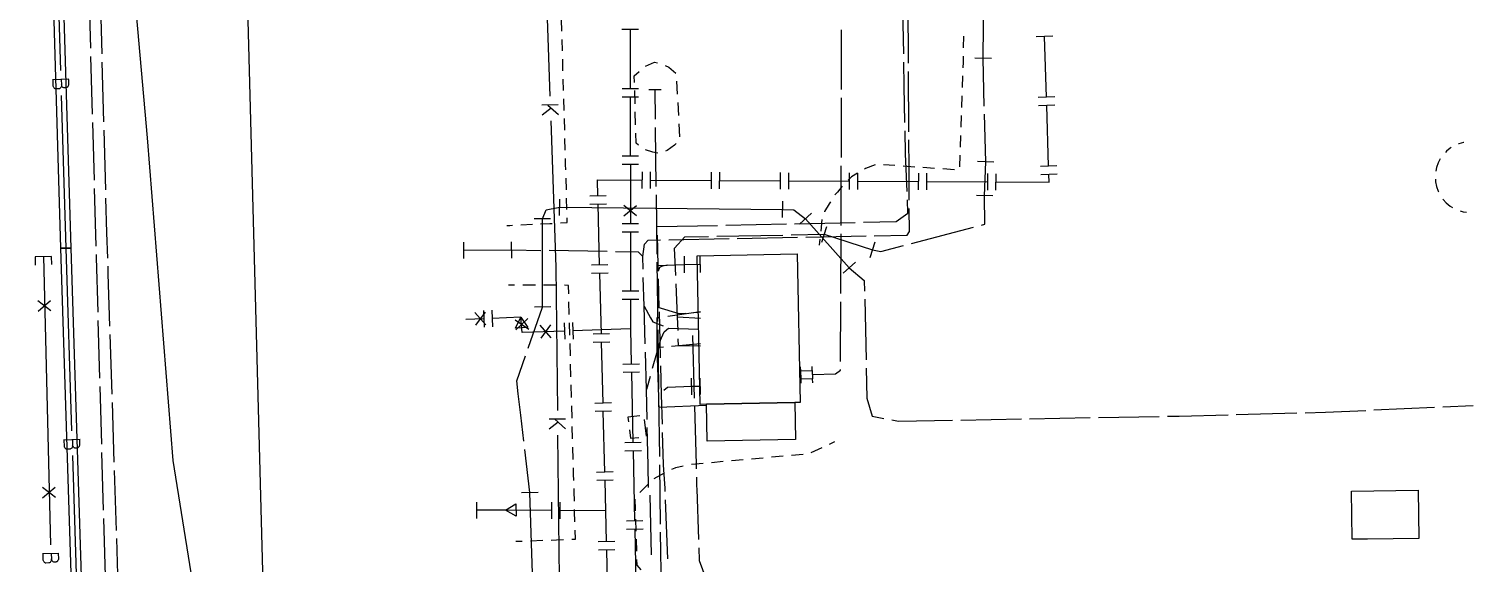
# Model space of a CAD drawing. Header units: metres. Extents: x 17721 to 17912, y 14015 to 15901.
# Drawn here: x 17801 to 17888.6, y 15804 to 15836.4 of the extents above; entities that cross this region are included whole.
import ezdxf

# ---------------------------------------------------------------- set-up
doc = ezdxf.new("R2010")
doc.units = ezdxf.units.M
for name, color, linetype in [('GC_BUILDING', 8, 'Continuous'), ('GC_CURB_EDGE', 1, 'Continuous'), ('GC_GAS_AXIS', 2, 'Continuous'), ('GC_POWER_AXIS', 40, 'Continuous'), ('GC_SEWER_AXIS', 6, 'Continuous'), ('GC_SITE_BOUNDARY', 7, 'Continuous'), ('GC_TEST_GREEN_ZONE', 3, 'Continuous'), ('GC_WATER_AXIS', 5, 'Continuous')]:
    doc.layers.add(name, color=color, linetype=linetype)

msp = doc.modelspace()

# ---------------------------------------------------------------- linework, layer by layer
at = {"layer": 'GC_BUILDING'}
for points in [[(17847.567, 15822.728), (17847.745, 15813.717), (17847.418, 15813.711), (17842.063, 15813.605), (17841.676, 15813.597), (17841.498, 15822.608)], [(17847.418, 15813.711), (17847.463, 15811.475), (17842.107, 15811.369), (17842.063, 15813.605)], [(17882.157, 15805.423), (17881.216, 15805.41), (17881.175, 15808.335), (17885.225, 15808.392), (17885.266, 15805.467)]]:
    msp.add_lwpolyline(points, close=True, dxfattribs=at)
at = {"layer": 'GC_CURB_EDGE'}
for points in [[(17833.294, 15836.247), (17833.274, 15836.95)], [(17857.653, 15835.93), (17857.641, 15835.261), (17857.64, 15835.227)], [(17833.328, 15835.043), (17833.308, 15835.747)], [(17833.361, 15833.84), (17833.342, 15834.543)], [(17838.361, 15834.116), (17838.909, 15834.369), (17839.09, 15834.316)], [(17839.563, 15834.154), (17839.781, 15834.066), (17840.204, 15833.704)], [(17857.631, 15834.727), (17857.625, 15834.371), (17857.613, 15834.023)], [(17833.395, 15832.637), (17833.375, 15833.34)], [(17837.694, 15833.135), (17837.683, 15833.531), (17837.981, 15833.793)], [(17840.241, 15833.209), (17840.287, 15832.418)], [(17857.596, 15833.523), (17857.572, 15832.82)], [(17837.731, 15831.844), (17837.708, 15832.636)], [(17857.555, 15832.32), (17857.531, 15831.617)], [(17833.429, 15831.433), (17833.409, 15832.137)], [(17840.316, 15831.919), (17840.361, 15831.128)], [(17833.463, 15830.23), (17833.443, 15830.934)], [(17837.767, 15830.552), (17837.745, 15831.344)], [(17840.39, 15830.628), (17840.436, 15829.837)], [(17857.514, 15831.117), (17857.49, 15830.414)], [(17833.497, 15829.027), (17833.477, 15829.73)], [(17837.946, 15829.336), (17837.798, 15829.442), (17837.781, 15830.052)], [(17857.473, 15829.914), (17857.449, 15829.211)], [(17839.117, 15828.834), (17838.816, 15828.899), (17838.355, 15829.048)], [(17840.229, 15829.428), (17840.119, 15829.318), (17839.677, 15829.003), (17839.588, 15828.971)], [(17887.225, 15829.175), (17887.176, 15829.146), (17886.948, 15828.962), (17886.877, 15828.886)], [(17888.006, 15829.495), (17887.979, 15829.492), (17887.697, 15829.413), (17887.669, 15829.402)], [(17833.53, 15827.823), (17833.521, 15828.159), (17833.511, 15828.527)], [(17852.3, 15828.129), (17851.698, 15827.908), (17851.644, 15827.876)], [(17853.495, 15828.085), (17852.793, 15828.134)], [(17854.696, 15828.001), (17853.994, 15828.05)], [(17855.897, 15827.917), (17855.195, 15827.966)], [(17857.432, 15828.711), (17857.408, 15828.008)], [(17886.569, 15828.493), (17886.441, 15828.25), (17886.342, 15827.974), (17886.295, 15827.752)], [(17833.564, 15826.62), (17833.544, 15827.324)], [(17851.216, 15827.617), (17850.868, 15827.407), (17850.652, 15827.203)], [(17857.098, 15827.833), (17856.396, 15827.882)], [(17886.269, 15827.255), (17886.278, 15827.102), (17886.337, 15826.815), (17886.433, 15826.538), (17886.459, 15826.488)], [(17850.301, 15826.848), (17850, 15826.479), (17849.856, 15826.303)], [(17833.598, 15825.417), (17833.578, 15826.12)], [(17849.586, 15825.882), (17849.509, 15825.763), (17849.229, 15825.305), (17849.22, 15825.282)], [(17886.717, 15826.061), (17886.734, 15826.036), (17886.933, 15825.821), (17887.16, 15825.634), (17887.311, 15825.541)], [(17887.765, 15825.337), (17887.959, 15825.281), (17888.153, 15825.253)], [(17829.952, 15824.45), (17830.13, 15824.458), (17830.303, 15824.467)], [(17830.802, 15824.491), (17831.505, 15824.525)], [(17832.005, 15824.549), (17832.567, 15824.576), (17832.708, 15824.583)], [(17833.207, 15824.607), (17833.62, 15824.627), (17833.612, 15824.917)], [(17849.06, 15824.812), (17848.99, 15824.112)], [(17848.94, 15823.614), (17848.905, 15823.264)], [(17830.426, 15820.828), (17830.214, 15820.828), (17830.047, 15820.829)], [(17831.685, 15820.825), (17830.926, 15820.827)], [(17832.944, 15820.823), (17832.647, 15820.823), (17832.185, 15820.824)], [(17833.706, 15820.311), (17833.692, 15820.821), (17833.444, 15820.822)], [(17833.741, 15819.053), (17833.72, 15819.811)], [(17833.775, 15817.794), (17833.754, 15818.553)], [(17833.81, 15816.536), (17833.789, 15817.295)], [(17833.844, 15815.278), (17833.823, 15816.036)], [(17833.878, 15814.019), (17833.858, 15814.778)], [(17833.913, 15812.761), (17833.892, 15813.52)], [(17833.947, 15811.503), (17833.926, 15812.261)], [(17838.031, 15812.908), (17837.294, 15812.832), (17837.33, 15812.546)], [(17838.429, 15811.663), (17838.308, 15812.684)], [(17837.393, 15812.05), (17837.458, 15811.54), (17837.97, 15811.586)], [(17849.525, 15811.188), (17849.851, 15811.34)], [(17833.982, 15810.244), (17833.961, 15811.003)], [(17846.004, 15810.406), (17846.72, 15810.47)], [(17847.218, 15810.515), (17847.935, 15810.58)], [(17848.419, 15810.674), (17849.072, 15810.977)], [(17834.016, 15808.986), (17834.006, 15809.373), (17833.999, 15809.614), (17833.995, 15809.744)], [(17839.97, 15809.665), (17840.167, 15809.757), (17840.211, 15809.767), (17840.657, 15809.864)], [(17841.146, 15809.969), (17841.863, 15810.034)], [(17842.361, 15810.078), (17843.077, 15810.143)], [(17843.575, 15810.188), (17844.291, 15810.252)], [(17844.789, 15810.297), (17845.506, 15810.361)], [(17838.027, 15808.242), (17838.173, 15808.407), (17838.217, 15808.457), (17838.523, 15808.763)], [(17838.893, 15809.095), (17839.518, 15809.451)], [(17834.051, 15807.728), (17834.034, 15808.322), (17834.03, 15808.486)], [(17837.761, 15807.133), (17837.759, 15807.212), (17837.74, 15807.852)], [(17834.085, 15806.469), (17834.068, 15807.105), (17834.064, 15807.228)], [(17837.798, 15805.914), (17837.776, 15806.633)], [(17830.505, 15805.289), (17830.884, 15805.303)], [(17831.384, 15805.322), (17832.142, 15805.351)], [(17832.642, 15805.369), (17832.977, 15805.382), (17833.4, 15805.398)], [(17833.9, 15805.417), (17834.114, 15805.425), (17834.099, 15805.969)], [(17837.834, 15804.695), (17837.813, 15805.414)], [(17838.093, 15803.558), (17837.86, 15803.852), (17837.849, 15804.196)]]:
    msp.add_lwpolyline(points, dxfattribs=at)
at = {"layer": 'GC_GAS_AXIS'}
for points in [[(17836.939, 15836.355), (17837.939, 15836.355)], [(17837.439, 15836.355), (17837.442, 15832.762)], [(17863.068, 15835.941), (17862.068, 15835.909)], [(17862.684, 15832.236), (17862.568, 15835.925)], [(17836.942, 15832.762), (17837.942, 15832.763)], [(17836.942, 15832.262), (17837.942, 15832.263)], [(17837.442, 15832.262), (17837.445, 15828.669)], [(17863.184, 15832.252), (17862.184, 15832.221)], [(17863.199, 15831.752), (17862.2, 15831.721)], [(17862.816, 15828.048), (17862.7, 15831.736)], [(17836.945, 15828.669), (17837.945, 15828.67)], [(17836.946, 15828.169), (17837.946, 15828.17)], [(17837.446, 15828.169), (17837.449, 15824.576)], [(17863.315, 15828.064), (17862.316, 15828.032)], [(17835.478, 15826.241), (17835.454, 15827.214), (17838.171, 15827.201)], [(17838.169, 15826.701), (17838.174, 15827.701)], [(17838.669, 15826.698), (17838.674, 15827.698)], [(17838.671, 15827.198), (17842.362, 15827.18)], [(17842.359, 15826.68), (17842.364, 15827.68)], [(17842.859, 15826.678), (17842.864, 15827.678)], [(17842.862, 15827.178), (17846.552, 15827.16)], [(17846.55, 15826.66), (17846.555, 15827.66)], [(17847.05, 15826.657), (17847.055, 15827.657)], [(17847.052, 15827.157), (17850.743, 15827.139)], [(17850.74, 15826.639), (17850.745, 15827.639)], [(17851.24, 15826.637), (17851.245, 15827.637)], [(17851.243, 15827.137), (17854.933, 15827.119)], [(17854.931, 15826.619), (17854.936, 15827.619)], [(17855.431, 15826.617), (17855.436, 15827.617)], [(17855.433, 15827.117), (17859.124, 15827.099)], [(17859.121, 15826.599), (17859.126, 15827.599)], [(17859.621, 15826.596), (17859.626, 15827.596)], [(17859.624, 15827.096), (17862.846, 15827.08), (17862.831, 15827.548)], [(17863.331, 15827.564), (17862.332, 15827.532)], [(17835.978, 15826.254), (17834.979, 15826.229)], [(17835.991, 15825.754), (17834.991, 15825.729)], [(17835.584, 15822.052), (17835.491, 15825.741)], [(17837.824, 15825.043), (17837.041, 15825.664)], [(17837.822, 15825.643), (17837.043, 15825.014)], [(17836.949, 15824.576), (17837.949, 15824.577)], [(17836.949, 15824.076), (17837.949, 15824.077)], [(17837.449, 15824.076), (17837.452, 15820.483)], [(17836.083, 15822.065), (17835.084, 15822.039)], [(17836.096, 15821.565), (17835.096, 15821.54)], [(17835.689, 15817.863), (17835.596, 15821.552)], [(17836.952, 15820.483), (17837.952, 15820.484)], [(17828.672, 15818.421), (17828.013, 15819.174)], [(17828.072, 15818.395), (17828.662, 15819.203)], [(17828.546, 15819.291), (17828.586, 15818.292)], [(17829.045, 15819.311), (17829.086, 15818.312)], [(17836.953, 15819.983), (17837.953, 15819.984)], [(17837.453, 15819.983), (17837.454, 15818.187)], [(17828.566, 15818.791), (17827.464, 15818.747)], [(17833.459, 15818.046), (17830.894, 15817.956), (17830.814, 15818.883), (17829.065, 15818.812)], [(17830.451, 15818.72), (17831.284, 15818.167)], [(17830.504, 15818.122), (17831.226, 15818.815)], [(17832.634, 15817.643), (17831.979, 15818.399)], [(17832.035, 15817.62), (17832.629, 15818.424)], [(17833.442, 15818.546), (17833.477, 15817.547)], [(17833.941, 15818.564), (17833.977, 15817.564)], [(17837.454, 15818.187), (17833.959, 15818.064)], [(17836.189, 15817.875), (17835.189, 15817.85)], [(17837.454, 15818.187), (17837.5, 15816.056)], [(17836.201, 15817.376), (17835.201, 15817.35)], [(17835.794, 15813.674), (17835.701, 15817.363)], [(17837, 15816.046), (17838, 15816.067)], [(17837.011, 15815.546), (17838.011, 15815.567)], [(17837.511, 15815.556), (17837.603, 15811.295)], [(17836.294, 15813.686), (17835.294, 15813.661)], [(17836.306, 15813.186), (17835.307, 15813.161)], [(17835.899, 15809.485), (17835.807, 15813.174)], [(17837.103, 15811.284), (17838.103, 15811.306)], [(17837.114, 15810.784), (17838.113, 15810.806)], [(17837.614, 15810.795), (17837.706, 15806.534)], [(17836.399, 15809.497), (17835.399, 15809.472)], [(17836.412, 15808.997), (17835.412, 15808.972)], [(17836.003, 15805.262), (17835.958, 15807.14), (17835.912, 15808.985)], [(17828.121, 15807.674), (17828.123, 15806.674)], [(17829.872, 15807.178), (17828.122, 15807.174)], [(17832.665, 15807.161), (17829.872, 15807.178)], [(17832.668, 15807.661), (17832.662, 15806.661)], [(17833.168, 15807.658), (17833.162, 15806.658)], [(17835.958, 15807.14), (17833.165, 15807.158)], [(17837.206, 15806.523), (17838.205, 15806.545)], [(17837.217, 15806.023), (17838.216, 15806.045)], [(17837.716, 15806.034), (17837.808, 15801.773)], [(17836.503, 15805.274), (17835.503, 15805.25)], [(17836.515, 15804.774), (17835.515, 15804.75)], [(17836.105, 15801.007), (17836.015, 15804.762)]]:
    msp.add_lwpolyline(points, dxfattribs=at)
for points in [[(17830.488, 15818.225), (17830.814, 15818.883), (17831.22, 15818.271)], [(17829.872, 15807.178), (17830.501, 15807.556), (17830.514, 15806.822)]]:
    msp.add_lwpolyline(points, close=True, dxfattribs=at)
at = {"layer": 'GC_POWER_AXIS'}
for points in [[(17803.743, 15895.75), (17803.73, 15882.38), (17805.28, 15862.17), (17808.15, 15829.77), (17809.69, 15810.2), (17811.29, 15800.22), (17810.72, 15783.7), (17812.77, 15775.89), (17818.149, 15762.23), (17817.983, 15760.319)], [(17804.597, 15838.718), (17804.695, 15835.213)], [(17805.405, 15834.87), (17805.306, 15838.501)], [(17854.025, 15834.871), (17853.957, 15838.55)], [(17858.914, 15831.7), (17858.84, 15834.59), (17858.86, 15836.59), (17858.831, 15839.209)], [(17854.314, 15834.299), (17854.294, 15837.956)], [(17850.252, 15832.694), (17850.252, 15832.849), (17850.259, 15836.316)], [(17804.709, 15834.713), (17804.807, 15831.208)], [(17805.517, 15830.739), (17805.419, 15834.37)], [(17854.101, 15830.692), (17854.061, 15832.897), (17854.034, 15834.371)], [(17859.34, 15834.585), (17858.34, 15834.595)], [(17854.338, 15830.142), (17854.317, 15833.799)], [(17838.57, 15832.706), (17839.32, 15832.706)], [(17838.968, 15830.908), (17838.945, 15832.706)], [(17850.244, 15828.571), (17850.244, 15828.678), (17850.251, 15832.194)], [(17804.821, 15830.708), (17804.919, 15827.203)], [(17858.739, 15824.477), (17858.94, 15824.53), (17858.93, 15826.26), (17859, 15828.31), (17858.926, 15831.2)], [(17805.629, 15826.607), (17805.531, 15830.239)], [(17839.019, 15826.813), (17838.974, 15830.408)], [(17854.231, 15826.515), (17854.136, 15828.799), (17854.11, 15830.193)], [(17854.361, 15825.986), (17854.35, 15827.99), (17854.34, 15829.642)], [(17850.227, 15824.449), (17850.242, 15828.071)], [(17859.5, 15828.293), (17858.5, 15828.327)], [(17804.933, 15826.703), (17805.031, 15823.198)], [(17839.07, 15822.717), (17839.025, 15826.313)], [(17859.43, 15826.243), (17858.43, 15826.277)], [(17805.752, 15822.477), (17805.7, 15824.009), (17805.643, 15826.108)], [(17831.25, 15817.01), (17832.126, 15819.505), (17832.109, 15824.862), (17832.348, 15825.405), (17833.161, 15825.559)], [(17833.156, 15825.059), (17833.166, 15826.059)], [(17833.161, 15825.559), (17846.687, 15825.431), (17847.37, 15825.411), (17848.069, 15824.858), (17850.719, 15821.884), (17851.637, 15821.118), (17851.651, 15820.474)], [(17846.682, 15824.931), (17846.692, 15825.931)], [(17851.586, 15824.647), (17853.57, 15824.689), (17854.285, 15825.2), (17854.251, 15826.016)], [(17852.242, 15823.826), (17854.244, 15823.864), (17854.371, 15824.09), (17854.364, 15825.486)], [(17832.609, 15824.864), (17831.609, 15824.86)], [(17839.073, 15824.361), (17839.072, 15824.383), (17842.729, 15824.46)], [(17843.229, 15824.471), (17846.907, 15824.548)], [(17847.407, 15824.559), (17851.086, 15824.637)], [(17847.696, 15824.525), (17848.442, 15825.191)], [(17849.057, 15823.444), (17849.363, 15824.396)], [(17838.198, 15822.58), (17838.296, 15823.326), (17838.533, 15823.562), (17839.274, 15823.577)], [(17839.134, 15822.022), (17839.086, 15823.861)], [(17839.774, 15823.586), (17843.43, 15823.656)], [(17840.202, 15821.416), (17840.13, 15823.07), (17840.76, 15823.76), (17842.186, 15823.787)], [(17842.686, 15823.796), (17846.702, 15823.873)], [(17843.93, 15823.666), (17847.586, 15823.736)], [(17847.202, 15823.882), (17849.21, 15823.92), (17852.14, 15822.98), (17852.64, 15822.88), (17854.022, 15823.242)], [(17848.086, 15823.746), (17851.742, 15823.816)], [(17850.211, 15820.327), (17850.225, 15823.949)], [(17854.505, 15823.369), (17858.255, 15824.351)], [(17805.045, 15822.698), (17805.05, 15822.5), (17805.142, 15819.193)], [(17827.354, 15822.449), (17827.348, 15823.449)], [(17827.351, 15822.949), (17830.251, 15822.966), (17832.014, 15822.936)], [(17830.254, 15822.466), (17830.248, 15823.466)], [(17836.04, 15822.867), (17832.514, 15822.927)], [(17838.198, 15822.58), (17837.942, 15822.835), (17836.54, 15822.859)], [(17851.987, 15822.504), (17852.293, 15823.456)], [(17805.885, 15818.346), (17805.784, 15821.524), (17805.769, 15821.977)], [(17838.219, 15821.803), (17838.198, 15822.58)], [(17839.111, 15819.493), (17839.077, 15822.217)], [(17839.67, 15822.043), (17839.336, 15821.968), (17839.223, 15821.907), (17839.143, 15821.677), (17839.134, 15822.022)], [(17839.134, 15822.022), (17839.67, 15822.043)], [(17839.67, 15822.043), (17840.733, 15822.086), (17841.693, 15822.099)], [(17840.74, 15821.586), (17840.726, 15822.586)], [(17841.7, 15821.599), (17841.686, 15822.599)], [(17850.346, 15821.551), (17851.092, 15822.217)], [(17838.28, 15819.553), (17838.233, 15821.303)], [(17839.201, 15819.466), (17839.155, 15821.215)], [(17840.31, 15818.91), (17840.223, 15820.916)], [(17832.626, 15819.507), (17831.626, 15819.503)], [(17838.342, 15817.276), (17838.28, 15819.553)], [(17838.28, 15819.553), (17838.675, 15818.857), (17838.814, 15818.612), (17839.431, 15818.357)], [(17839.111, 15819.493), (17840.393, 15819.11), (17840.804, 15819.142)], [(17839.122, 15818.622), (17839.111, 15819.493)], [(17839.254, 15817.458), (17839.208, 15819.207)], [(17841.302, 15819.18), (17841.693, 15819.211), (17839.713, 15818.939)], [(17850.195, 15816.205), (17850.209, 15819.827)], [(17851.662, 15819.974), (17851.741, 15816.296)], [(17805.156, 15818.693), (17805.253, 15815.188)], [(17839.218, 15818.871), (17839.044, 15818.847), (17839.046, 15817.024)], [(17840.31, 15818.91), (17841.693, 15818.823)], [(17840.338, 15818.076), (17840.31, 15818.91)], [(17806.017, 15814.216), (17805.901, 15817.846)], [(17839.254, 15817.458), (17838.778, 15815.774)], [(17839.173, 15814.526), (17839.128, 15818.122)], [(17839.254, 15817.458), (17839.499, 15818.006), (17839.755, 15818.223), (17841.586, 15818.159), (17841.533, 15818.118)], [(17839.281, 15816.432), (17839.254, 15817.458)], [(17841.693, 15817.13), (17840.37, 15817.15), (17840.355, 15817.577)], [(17841.213, 15817.776), (17841.323, 15813.98)], [(17830.985, 15811.365), (17830.8, 15812.943), (17830.648, 15814.234), (17830.555, 15815.028), (17831.085, 15816.538)], [(17838.417, 15814.499), (17838.355, 15816.776)], [(17839.453, 15817.062), (17839.046, 15817.024)], [(17839.046, 15817.024), (17839.149, 15814.03)], [(17841.693, 15817.269), (17839.95, 15817.108)], [(17839.387, 15812.39), (17839.34, 15814.183), (17839.294, 15815.932)], [(17847.78, 15815.631), (17847.771, 15815.881)], [(17848.477, 15815.656), (17848.468, 15815.906)], [(17848.486, 15815.406), (17849.887, 15815.448), (17850.193, 15815.678), (17850.193, 15815.705)], [(17851.752, 15815.797), (17851.791, 15813.97), (17852.122, 15812.879), (17852.821, 15812.746)], [(17838.642, 15815.293), (17838.417, 15814.499)], [(17841.175, 15814.181), (17841.159, 15815.181)], [(17841.701, 15814.189), (17841.685, 15815.189)], [(17847.807, 15814.881), (17847.798, 15815.131)], [(17848.504, 15814.906), (17848.495, 15815.156)], [(17805.267, 15814.688), (17805.364, 15811.183)], [(17838.459, 15812.687), (17838.417, 15814.499)], [(17839.225, 15810.431), (17839.18, 15814.027)], [(17841.693, 15814.689), (17841.167, 15814.681), (17839.696, 15814.616), (17839.477, 15814.445)], [(17806.148, 15810.085), (17806.033, 15813.716)], [(17839.166, 15813.531), (17839.169, 15813.433), (17842.064, 15813.548)], [(17841.338, 15813.48), (17841.44, 15809.955), (17841.443, 15809.684)], [(17874.195, 15812.983), (17877.873, 15813.078)], [(17878.373, 15813.091), (17879.613, 15813.123), (17882.048, 15813.236)], [(17882.548, 15813.259), (17886.223, 15813.429)], [(17886.722, 15813.452), (17888.56, 15813.538)], [(17838.555, 15808.562), (17838.523, 15809.905), (17838.47, 15812.187)], [(17853.312, 15812.653), (17853.717, 15812.576), (17856.983, 15812.637)], [(17857.483, 15812.646), (17861.161, 15812.715)], [(17861.661, 15812.724), (17865.34, 15812.793)], [(17865.84, 15812.802), (17869.518, 15812.87)], [(17870.018, 15812.88), (17870.733, 15812.893), (17873.695, 15812.97)], [(17839.556, 15808.308), (17839.548, 15808.495), (17839.451, 15809.921), (17839.4, 15811.89)], [(17805.378, 15810.683), (17805.476, 15807.178)], [(17831.708, 15796.641), (17831.609, 15800.261), (17831.351, 15808.242), (17831.043, 15810.868)], [(17806.28, 15805.955), (17806.164, 15809.585)], [(17839.276, 15806.336), (17839.231, 15809.931)], [(17841.449, 15809.184), (17841.455, 15808.633), (17841.482, 15808.476), (17841.585, 15805.391)], [(17831.851, 15808.258), (17830.851, 15808.226)], [(17838.73, 15804.462), (17838.648, 15808.087)], [(17839.729, 15804.225), (17839.577, 15807.808)], [(17805.49, 15806.678), (17805.587, 15803.173)], [(17806.412, 15801.824), (17806.296, 15805.455)], [(17839.328, 15802.24), (17839.283, 15805.836)], [(17841.601, 15804.891), (17841.627, 15804.126), (17842.015, 15803.026), (17843.848, 15802.682)]]:
    msp.add_lwpolyline(points, dxfattribs=at)
msp.add_lwpolyline([(17847.78, 15815.631), (17848.477, 15815.656), (17848.495, 15815.156), (17847.798, 15815.131)], close=True, dxfattribs=at)
at = {"layer": 'GC_SEWER_AXIS'}
for points in [[(17832.263, 15841.163), (17832.57, 15832.293)], [(17833.072, 15831.781), (17832.082, 15831.747)], [(17832.643, 15831.576), (17832.102, 15831.147)], [(17832.435, 15831.759), (17833.092, 15831.181)], [(17832.621, 15830.793), (17832.928, 15821.923)], [(17832.928, 15821.923), (17833.019, 15813.229)], [(17833.508, 15812.706), (17832.518, 15812.696)], [(17833.075, 15812.511), (17832.524, 15812.096)], [(17832.871, 15812.699), (17833.515, 15812.106)], [(17833.034, 15811.73), (17833.125, 15803.036)]]:
    msp.add_lwpolyline(points, dxfattribs=at)
at = {"layer": 'GC_SITE_BOUNDARY'}
msp.add_lwpolyline([(17772.091, 15893.083), (17813.42, 15896.724), (17812.959, 15882.582), (17813.639, 15869.79), (17825.345, 15870.42), (17826.606, 15849.384), (17813.915, 15849.072), (17815.862, 15776.142)], dxfattribs=at)
at = {"layer": 'GC_TEST_GREEN_ZONE'}
msp.add_lwpolyline([(17772.091, 15893.083), (17813.42, 15896.724), (17812.959, 15882.582), (17813.639, 15869.79), (17825.345, 15870.42), (17826.606, 15849.384), (17813.915, 15849.072), (17815.862, 15776.142)], dxfattribs=at)
at = {"layer": 'GC_WATER_AXIS'}
for points in [[(17802.311, 15843.105), (17802.91, 15843.121), (17803.506, 15823.084), (17802.906, 15823.082)], [(17802.906, 15823.082), (17803.506, 15823.084), (17805.379, 15763.926), (17804.779, 15763.911)]]:
    msp.add_lwpolyline(points, close=True, dxfattribs=at)
for points in [[(17802.611, 15843.113), (17802.886, 15833.848)], [(17803.399, 15833.321), (17802.402, 15833.291)], [(17802.945, 15832.986), (17802.942, 15832.947), (17802.94, 15832.914), (17802.926, 15832.865), (17802.91, 15832.834), (17802.892, 15832.806), (17802.861, 15832.775), (17802.827, 15832.753), (17802.795, 15832.743), (17802.605, 15832.737), (17802.586, 15832.741), (17802.56, 15832.751), (17802.529, 15832.771), (17802.5, 15832.802), (17802.481, 15832.829), (17802.459, 15832.875), (17802.449, 15832.903), (17802.446, 15832.93), (17802.435, 15833.292)], [(17802.935, 15833.307), (17802.945, 15832.986)], [(17803.363, 15833.32), (17803.372, 15833.001), (17803.367, 15832.971), (17803.35, 15832.92), (17803.324, 15832.873), (17803.309, 15832.854), (17803.291, 15832.836), (17803.267, 15832.821), (17803.238, 15832.807), (17803.223, 15832.803), (17803.107, 15832.799), (17803.085, 15832.804), (17803.054, 15832.816), (17803.034, 15832.831), (17803.012, 15832.847), (17802.991, 15832.874), (17802.971, 15832.909), (17802.957, 15832.94), (17802.945, 15832.986)], [(17802.931, 15832.348), (17803.206, 15823.083), (17803.557, 15811.986)], [(17802.357, 15822.077), (17802.344, 15822.577), (17801.345, 15822.552), (17801.357, 15822.052)], [(17801.844, 15822.564), (17802.279, 15805.079)], [(17802.302, 15819.275), (17801.504, 15819.878)], [(17802.285, 15819.875), (17801.522, 15819.228)], [(17804.072, 15811.46), (17803.075, 15811.429)], [(17803.618, 15811.124), (17803.615, 15811.086), (17803.613, 15811.052), (17803.599, 15811.003), (17803.583, 15810.973), (17803.566, 15810.944), (17803.535, 15810.913), (17803.5, 15810.892), (17803.469, 15810.881), (17803.278, 15810.875), (17803.26, 15810.878), (17803.233, 15810.889), (17803.203, 15810.908), (17803.174, 15810.939), (17803.154, 15810.967), (17803.132, 15811.013), (17803.122, 15811.04), (17803.119, 15811.068), (17803.107, 15811.43)], [(17803.608, 15811.446), (17803.618, 15811.124)], [(17804.035, 15811.459), (17804.045, 15811.14), (17804.041, 15811.11), (17804.023, 15811.059), (17803.997, 15811.012), (17803.983, 15810.993), (17803.964, 15810.975), (17803.941, 15810.96), (17803.911, 15810.946), (17803.896, 15810.941), (17803.781, 15810.938), (17803.758, 15810.943), (17803.728, 15810.955), (17803.707, 15810.969), (17803.686, 15810.985), (17803.664, 15811.013), (17803.645, 15811.047), (17803.631, 15811.079), (17803.618, 15811.124)], [(17803.605, 15810.487), (17803.956, 15799.39), (17804.494, 15782.404)], [(17802.583, 15807.952), (17801.785, 15808.554)], [(17802.566, 15808.552), (17801.803, 15807.904)], [(17802.789, 15804.55), (17801.792, 15804.525)], [(17802.333, 15804.217), (17802.33, 15804.178), (17802.328, 15804.144), (17802.314, 15804.096), (17802.298, 15804.065), (17802.28, 15804.037), (17802.249, 15804.006), (17802.214, 15803.985), (17802.182, 15803.975), (17801.992, 15803.97), (17801.973, 15803.973), (17801.947, 15803.984), (17801.916, 15804.004), (17801.888, 15804.035), (17801.868, 15804.062), (17801.847, 15804.108), (17801.837, 15804.136), (17801.834, 15804.163), (17801.825, 15804.526)], [(17802.325, 15804.538), (17802.333, 15804.217)], [(17802.753, 15804.549), (17802.761, 15804.23), (17802.756, 15804.2), (17802.738, 15804.149), (17802.712, 15804.102), (17802.697, 15804.083), (17802.679, 15804.065), (17802.655, 15804.05), (17802.625, 15804.036), (17802.611, 15804.032), (17802.495, 15804.029), (17802.472, 15804.034), (17802.442, 15804.046), (17802.421, 15804.061), (17802.4, 15804.077), (17802.379, 15804.105), (17802.359, 15804.14), (17802.346, 15804.171), (17802.333, 15804.217)]]:
    msp.add_lwpolyline(points, dxfattribs=at)

doc.saveas('drawing.dxf')
